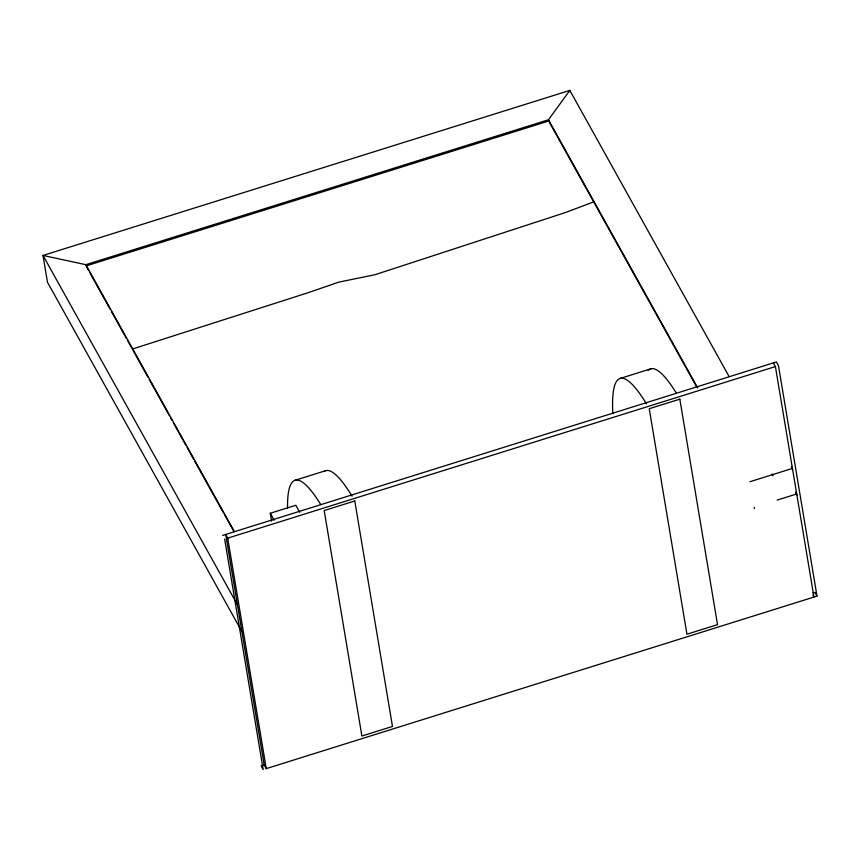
<?xml version="1.0" encoding="UTF-8"?>
<svg xmlns="http://www.w3.org/2000/svg" width="860" height="860" viewBox="0 0 860 860"><rect width="100%" height="100%" fill="white"/><g stroke="black" fill="none" stroke-linecap="round" stroke-linejoin="round"><path stroke-width="1.29" d="M593.733 201.853L565.708 212.452L374.992 274.716L338.743 282.134L308.288 292.658L132.322 349.063M696.966 387.43L548.68 121.023L86.054 265.944L85.839 264.686L43 255.452L47.483 282.263L241.972 631.692M295.335 480.192L325.908 470.613M620.372 378.379L650.945 368.8M271.62 521.171L270.298 513.259L295.829 505.261L299.731 512.28M222.611 535.425L776.419 361.942L778.461 365.618L817 596.098L266.256 768.625L264.203 764.948L225.675 534.458L227.717 538.134L266.256 768.625M227.717 538.134L775.408 366.575L813.947 597.055L812.915 595.217M749.931 481.729L792.436 468.41L791.415 466.571M777.139 500.09L796.704 493.962L795.683 492.124M264.203 764.948L261.15 765.905L263.192 769.582L224.653 539.091M812.915 593.067L814.957 592.422L817 596.098M773.355 362.898L775.408 366.575M791.619 467.829L792.64 469.667M795.898 493.382L796.919 495.22M729.087 376.529L569.836 90.418L43 255.452L237.489 604.881M772.054 473.957L773.075 475.795M697.707 387.892L548.476 119.766L569.836 90.418L570.051 91.676M270.298 513.259L274.2 520.279M234.425 531.641L85.839 264.686L548.476 119.766L548.68 121.023M86.699 267.116L88.655 270.62M89.956 272.964L110.166 309.256M111.467 311.599L126.452 338.528M127.753 340.872L131.666 347.892M132.967 350.235L147.952 377.164M149.253 379.496L169.452 415.788M170.764 418.132L172.064 420.475M173.365 422.819L185.749 445.061M187.05 447.404L193.564 459.111M194.865 461.444L223.535 512.958M224.847 515.301L233.318 530.512M754.209 507.282L754.413 508.529M648.193 370.456A183.363 31.1 72.6 0 1 676.379 393.181M612.879 413.778A183.363 31.1 72.6 0 1 646.494 403.888M287.552 508.002A183.363 31.1 72.6 0 1 320.758 504.573M324.005 471.527A183.363 31.1 72.6 0 1 352.03 496.134M354.771 500.971L324.198 510.55L361.899 736.02L392.472 726.442L354.771 500.971M679.819 399.147L649.246 408.726L686.946 634.207L717.519 624.629L679.819 399.147"/></g></svg>
